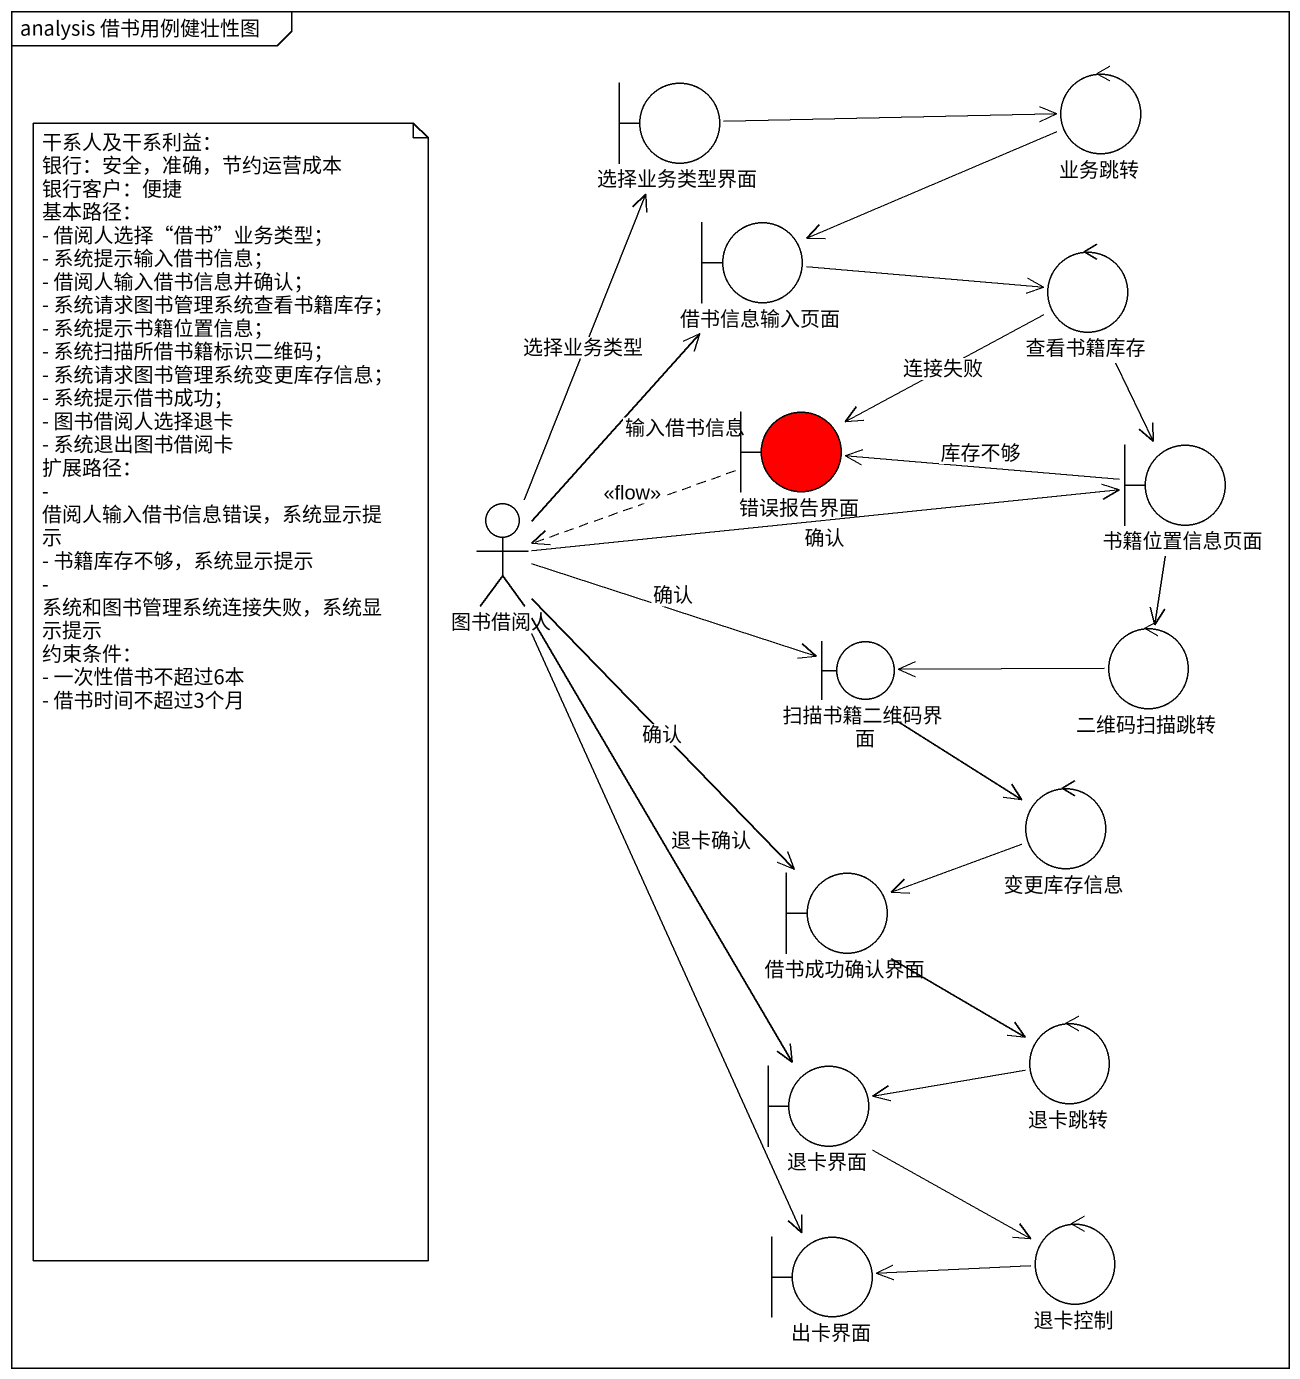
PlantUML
@startuml
mainframe analysis 借书用例健壮性图
boundary 选择业务类型界面
control 业务跳转
boundary 借书信息输入页面
control 查看书籍库存
boundary 错误报告界面 #FF0000
actor 图书借阅人
boundary 书籍位置信息页面
boundary 扫描书籍二维码界面
control 二维码扫描跳转
control 变更库存信息
boundary 借书成功确认界面
boundary 退卡界面
control 退卡跳转
boundary 出卡界面
control 退卡控制
选择业务类型界面 -right-> 业务跳转
业务跳转 -left-> 借书信息输入页面
借书信息输入页面 -right-> 查看书籍库存
查看书籍库存 -left-> 错误报告界面 : 连接失败
查看书籍库存 --> 书籍位置信息页面
错误报告界面 .left.> 图书借阅人 : <<flow>>
图书借阅人 -up-> 选择业务类型界面 : 选择业务类型
图书借阅人 -up-> 借书信息输入页面 : 输入借书信息
图书借阅人 -right-> 书籍位置信息页面 : 确认
图书借阅人 -right-> 扫描书籍二维码界面 : 确认
图书借阅人 --> 借书成功确认界面 : 确认
图书借阅人 --> 退卡界面 : 退卡确认
图书借阅人 --> 出卡界面
书籍位置信息页面 -left-> 错误报告界面 : 库存不够
书籍位置信息页面 --> 二维码扫描跳转
扫描书籍二维码界面 --> 变更库存信息
二维码扫描跳转 -left-> 扫描书籍二维码界面
变更库存信息 -left-> 借书成功确认界面
借书成功确认界面 --> 退卡跳转
退卡界面 --> 退卡控制
退卡跳转 -left-> 退卡界面
退卡控制 -left-> 出卡界面
note as N1
  干系人及干系利益：
  银行：安全，准确，节约运营成本
  银行客户：便捷
  基本路径：
  - 借阅人选择“借书”业务类型；
  - 系统提示输入借书信息；
  - 借阅人输入借书信息并确认；
  - 系统请求图书管理系统查看书籍库存；
  - 系统提示书籍位置信息；
  - 系统扫描所借书籍标识二维码；
  - 系统请求图书管理系统变更库存信息；
  - 系统提示借书成功；
  - 图书借阅人选择退卡
  - 系统退出图书借阅卡
  扩展路径：
  - 借阅人输入借书信息错误，系统显示提示
  - 书籍库存不够，系统显示提示
  - 系统和图书管理系统连接失败，系统显示提示
  约束条件：
  - 一次性借书不超过6本
  - 借书时间不超过3个月
end note
@enduml
